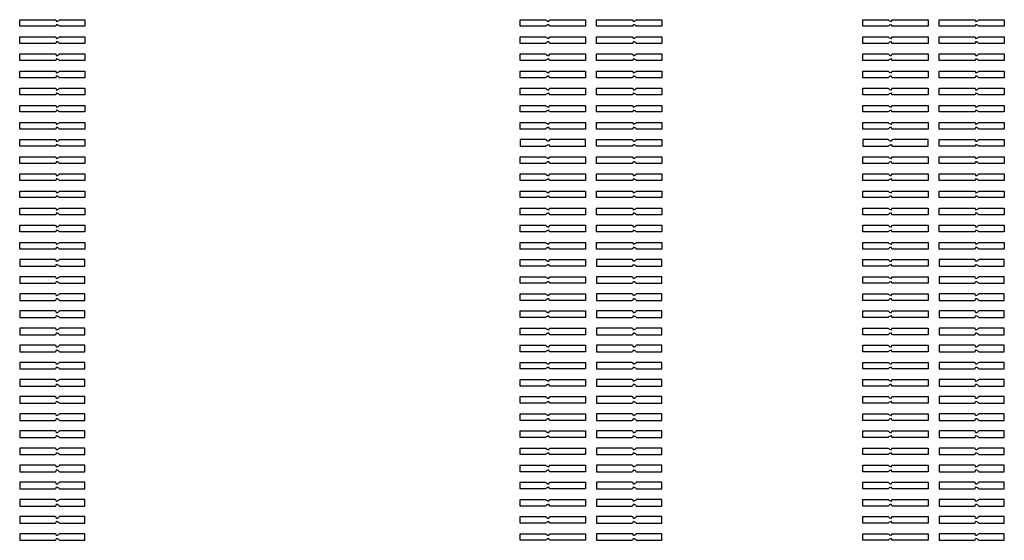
# Model space of a CAD drawing. Extents: x 15393 to 105743, y 58698 to 87977.
# Drawn here: x 60503 to 61394, y 58706 to 59177 of the extents above; entities that cross this region are included whole.
import ezdxf

# ---------------------------------------------------------------- set-up
doc = ezdxf.new("R2010")
doc.units = 13
doc.header["$MEASUREMENT"] = 0
doc.layers.add('Trap Layer', color=80, linetype='Continuous')

# ---------------------------------------------------------------- blocks, each defined once
blk = doc.blocks.new('*U164')
at = {"layer": 'Trap Layer'}
for p, q in [((2.5, 3), (-29.5, 3)), ((-29.5, 3), (-29.5, -3)), ((3.5, 1.76), (3.5, 2)), ((29.5, 3), (6.5, 3)), ((29.5, -3), (29.5, 3)), ((-29.5, -3), (2.5, -3)), ((3.5, -2), (3.5, -1.76)), ((6.5, -3), (29.5, -3))]:
    blk.add_line(p, q, dxfattribs=at)
for centre, radius, start, end in [((2.5, 2), 1, 0, 90), ((3.75, 1.76), 0.25, 180, 274.09604), ((3.5, 5.25), 3.75, 274.09604, 323.1301), ((2.5, -2), 1, 270, 0), ((3.75, -1.76), 0.25, 85.90396, 180), ((3.5, -5.25), 3.75, 36.8699, 85.90396)]:
    blk.add_arc(centre, radius, start, end, dxfattribs=at)
blk = doc.blocks.new('*U165')
at = {"layer": 'Trap Layer', "color": 0, "linetype": 'ByBlock', "lineweight": -2, "transparency": 16777216}
for p in [(0, 0), (0, -15.5), (0, -31), (0, -46.5), (0, -62), (0, -77.5), (0, -93), (0, -108.5), (0, -124), (0, -139.5), (0, -155), (0, -170.5), (0, -186), (0, -201.5), (0, -217), (0, -232.5)]:
    blk.add_blockref('*U164', p, dxfattribs=at)
blk = doc.blocks.new('*U169')
at = {"layer": 'Trap Layer'}
for p, q in [((2.5, 3), (-29.5, 3)), ((-29.5, 3), (-29.5, -3)), ((3.5, 1.76), (3.5, 2)), ((29.5, 3), (6.5, 3)), ((29.5, -3), (29.5, 3)), ((-29.5, -3), (2.5, -3)), ((3.5, -2), (3.5, -1.76)), ((6.5, -3), (29.5, -3))]:
    blk.add_line(p, q, dxfattribs=at)
for centre, radius, start, end in [((2.5, 2), 1, 0, 90), ((3.75, 1.76), 0.25, 180, 274.09604), ((3.5, 5.25), 3.75, 274.09604, 323.1301), ((2.5, -2), 1, 270, 0), ((3.75, -1.76), 0.25, 85.90396, 180), ((3.5, -5.25), 3.75, 36.8699, 85.90396)]:
    blk.add_arc(centre, radius, start, end, dxfattribs=at)
blk = doc.blocks.new('*U166')
at = {"layer": 'Trap Layer', "color": 0, "linetype": 'ByBlock', "lineweight": -2, "transparency": 16777216}
for p in [(0, 0), (0, -15.5), (0, -31), (0, -46.5), (0, -62), (0, -77.5), (0, -93), (0, -108.5), (0, -124), (0, -139.5), (0, -155), (0, -170.5), (0, -186), (0, -201.5), (0, -217), (0, -232.5)]:
    blk.add_blockref('*U169', p, dxfattribs=at)
blk = doc.blocks.new('*U173')
at = {"layer": 'Trap Layer'}
for p, q in [((2.5, 3), (-29.5, 3)), ((-29.5, 3), (-29.5, -3)), ((3.5, 1.76), (3.5, 2)), ((29.5, 3), (6.5, 3)), ((29.5, -3), (29.5, 3)), ((-29.5, -3), (2.5, -3)), ((3.5, -2), (3.5, -1.76)), ((6.5, -3), (29.5, -3))]:
    blk.add_line(p, q, dxfattribs=at)
for centre, radius, start, end in [((2.5, 2), 1, 0, 90), ((3.75, 1.76), 0.25, 180, 274.09604), ((3.5, 5.25), 3.75, 274.09604, 323.1301), ((2.5, -2), 1, 270, 0), ((3.75, -1.76), 0.25, 85.90396, 180), ((3.5, -5.25), 3.75, 36.8699, 85.90396)]:
    blk.add_arc(centre, radius, start, end, dxfattribs=at)
blk = doc.blocks.new('*U170')
at = {"layer": 'Trap Layer', "color": 0, "linetype": 'ByBlock', "lineweight": -2, "transparency": 16777216}
for p in [(0, 0), (0, -15.5), (0, -31), (0, -46.5), (0, -62), (0, -77.5), (0, -93), (0, -108.5), (0, -124), (0, -139.5), (0, -155), (0, -170.5), (0, -186), (0, -201.5), (0, -217), (0, -232.5)]:
    blk.add_blockref('*U173', p, dxfattribs=at)

msp = doc.modelspace()

# ---------------------------------------------------------------- linework, layer by layer
at = {"layer": 'Trap Layer'}
for points in [[(60536.58, 59175.54, 0.217277), (60539.31, 59177.03), (60562.31, 59177.03), (60562.31, 59171.03), (60539.31, 59171.03, 0.217277), (60536.58, 59172.52, 0.435311), (60536.31, 59172.27), (60536.31, 59172.03, -0.414214), (60535.31, 59171.03), (60503.31, 59171.03), (60503.31, 59177.03), (60535.31, 59177.03, -0.414214), (60536.31, 59176.03), (60536.31, 59175.79, 0.435311)], [(60982.04, 59172.52, 0.217277), (60979.31, 59171.03), (60956.31, 59171.03), (60956.31, 59177.03), (60979.31, 59177.03, 0.217277), (60982.04, 59175.54, 0.435311), (60982.31, 59175.79), (60982.31, 59176.03, -0.414214), (60983.31, 59177.03), (61015.31, 59177.03), (61015.31, 59171.03), (60983.31, 59171.03, -0.414214), (60982.31, 59172.03), (60982.31, 59172.27, 0.435311)], [(61058.58, 59175.54, 0.217277), (61061.31, 59177.03), (61084.31, 59177.03), (61084.31, 59171.03), (61061.31, 59171.03, 0.217277), (61058.58, 59172.52, 0.435311), (61058.31, 59172.27), (61058.31, 59172.03, -0.414214), (61057.31, 59171.03), (61025.31, 59171.03), (61025.31, 59177.03), (61057.31, 59177.03, -0.414214), (61058.31, 59176.03), (61058.31, 59175.79, 0.435311)], [(61292.04, 59172.52, 0.217277), (61289.31, 59171.03), (61266.31, 59171.03), (61266.31, 59177.03), (61289.31, 59177.03, 0.217277), (61292.04, 59175.54, 0.435311), (61292.31, 59175.79), (61292.31, 59176.03, -0.414214), (61293.31, 59177.03), (61325.31, 59177.03), (61325.31, 59171.03), (61293.31, 59171.03, -0.414214), (61292.31, 59172.03), (61292.31, 59172.27, 0.435311)], [(61368.58, 59175.54, 0.217277), (61371.31, 59177.03), (61394.31, 59177.03), (61394.31, 59171.03), (61371.31, 59171.03, 0.217277), (61368.58, 59172.52, 0.435311), (61368.31, 59172.27), (61368.31, 59172.03, -0.414214), (61367.31, 59171.03), (61335.31, 59171.03), (61335.31, 59177.03), (61367.31, 59177.03, -0.414214), (61368.31, 59176.03), (61368.31, 59175.79, 0.435311)], [(60536.58, 59160.04, 0.217277), (60539.31, 59161.53), (60562.31, 59161.53), (60562.31, 59155.53), (60539.31, 59155.53, 0.217277), (60536.58, 59157.02, 0.435311), (60536.31, 59156.77), (60536.31, 59156.53, -0.414214), (60535.31, 59155.53), (60503.31, 59155.53), (60503.31, 59161.53), (60535.31, 59161.53, -0.414214), (60536.31, 59160.53), (60536.31, 59160.29, 0.435311)], [(60982.04, 59157.02, 0.217277), (60979.31, 59155.53), (60956.31, 59155.53), (60956.31, 59161.53), (60979.31, 59161.53, 0.217277), (60982.04, 59160.04, 0.435311), (60982.31, 59160.29), (60982.31, 59160.53, -0.414214), (60983.31, 59161.53), (61015.31, 59161.53), (61015.31, 59155.53), (60983.31, 59155.53, -0.414214), (60982.31, 59156.53), (60982.31, 59156.77, 0.435311)], [(61058.58, 59160.04, 0.217277), (61061.31, 59161.53), (61084.31, 59161.53), (61084.31, 59155.53), (61061.31, 59155.53, 0.217277), (61058.58, 59157.02, 0.435311), (61058.31, 59156.77), (61058.31, 59156.53, -0.414214), (61057.31, 59155.53), (61025.31, 59155.53), (61025.31, 59161.53), (61057.31, 59161.53, -0.414214), (61058.31, 59160.53), (61058.31, 59160.29, 0.435311)], [(61292.04, 59157.02, 0.217277), (61289.31, 59155.53), (61266.31, 59155.53), (61266.31, 59161.53), (61289.31, 59161.53, 0.217277), (61292.04, 59160.04, 0.435311), (61292.31, 59160.29), (61292.31, 59160.53, -0.414214), (61293.31, 59161.53), (61325.31, 59161.53), (61325.31, 59155.53), (61293.31, 59155.53, -0.414214), (61292.31, 59156.53), (61292.31, 59156.77, 0.435311)], [(61368.58, 59160.04, 0.217277), (61371.31, 59161.53), (61394.31, 59161.53), (61394.31, 59155.53), (61371.31, 59155.53, 0.217277), (61368.58, 59157.02, 0.435311), (61368.31, 59156.77), (61368.31, 59156.53, -0.414214), (61367.31, 59155.53), (61335.31, 59155.53), (61335.31, 59161.53), (61367.31, 59161.53, -0.414214), (61368.31, 59160.53), (61368.31, 59160.29, 0.435311)], [(60536.58, 59144.54, 0.217277), (60539.31, 59146.03), (60562.31, 59146.03), (60562.31, 59140.03), (60539.31, 59140.03, 0.217277), (60536.58, 59141.52, 0.435311), (60536.31, 59141.27), (60536.31, 59141.03, -0.414214), (60535.31, 59140.03), (60503.31, 59140.03), (60503.31, 59146.03), (60535.31, 59146.03, -0.414214), (60536.31, 59145.03), (60536.31, 59144.79, 0.435311)], [(60982.04, 59141.52, 0.217277), (60979.31, 59140.03), (60956.31, 59140.03), (60956.31, 59146.03), (60979.31, 59146.03, 0.217277), (60982.04, 59144.54, 0.435311), (60982.31, 59144.79), (60982.31, 59145.03, -0.414214), (60983.31, 59146.03), (61015.31, 59146.03), (61015.31, 59140.03), (60983.31, 59140.03, -0.414214), (60982.31, 59141.03), (60982.31, 59141.27, 0.435311)], [(61058.58, 59144.54, 0.217277), (61061.31, 59146.03), (61084.31, 59146.03), (61084.31, 59140.03), (61061.31, 59140.03, 0.217277), (61058.58, 59141.52, 0.435311), (61058.31, 59141.27), (61058.31, 59141.03, -0.414214), (61057.31, 59140.03), (61025.31, 59140.03), (61025.31, 59146.03), (61057.31, 59146.03, -0.414214), (61058.31, 59145.03), (61058.31, 59144.79, 0.435311)], [(61292.04, 59141.52, 0.217277), (61289.31, 59140.03), (61266.31, 59140.03), (61266.31, 59146.03), (61289.31, 59146.03, 0.217277), (61292.04, 59144.54, 0.435311), (61292.31, 59144.79), (61292.31, 59145.03, -0.414214), (61293.31, 59146.03), (61325.31, 59146.03), (61325.31, 59140.03), (61293.31, 59140.03, -0.414214), (61292.31, 59141.03), (61292.31, 59141.27, 0.435311)], [(61368.58, 59144.54, 0.217277), (61371.31, 59146.03), (61394.31, 59146.03), (61394.31, 59140.03), (61371.31, 59140.03, 0.217277), (61368.58, 59141.52, 0.435311), (61368.31, 59141.27), (61368.31, 59141.03, -0.414214), (61367.31, 59140.03), (61335.31, 59140.03), (61335.31, 59146.03), (61367.31, 59146.03, -0.414214), (61368.31, 59145.03), (61368.31, 59144.79, 0.435311)], [(60536.58, 59129.04, 0.217277), (60539.31, 59130.53), (60562.31, 59130.53), (60562.31, 59124.53), (60539.31, 59124.53, 0.217277), (60536.58, 59126.02, 0.435311), (60536.31, 59125.77), (60536.31, 59125.53, -0.414214), (60535.31, 59124.53), (60503.31, 59124.53), (60503.31, 59130.53), (60535.31, 59130.53, -0.414214), (60536.31, 59129.53), (60536.31, 59129.29, 0.435311)], [(60982.04, 59126.02, 0.217277), (60979.31, 59124.53), (60956.31, 59124.53), (60956.31, 59130.53), (60979.31, 59130.53, 0.217277), (60982.04, 59129.04, 0.435311), (60982.31, 59129.29), (60982.31, 59129.53, -0.414214), (60983.31, 59130.53), (61015.31, 59130.53), (61015.31, 59124.53), (60983.31, 59124.53, -0.414214), (60982.31, 59125.53), (60982.31, 59125.77, 0.435311)], [(61058.58, 59129.04, 0.217277), (61061.31, 59130.53), (61084.31, 59130.53), (61084.31, 59124.53), (61061.31, 59124.53, 0.217277), (61058.58, 59126.02, 0.435311), (61058.31, 59125.77), (61058.31, 59125.53, -0.414214), (61057.31, 59124.53), (61025.31, 59124.53), (61025.31, 59130.53), (61057.31, 59130.53, -0.414214), (61058.31, 59129.53), (61058.31, 59129.29, 0.435311)], [(61292.04, 59126.02, 0.217277), (61289.31, 59124.53), (61266.31, 59124.53), (61266.31, 59130.53), (61289.31, 59130.53, 0.217277), (61292.04, 59129.04, 0.435311), (61292.31, 59129.29), (61292.31, 59129.53, -0.414214), (61293.31, 59130.53), (61325.31, 59130.53), (61325.31, 59124.53), (61293.31, 59124.53, -0.414214), (61292.31, 59125.53), (61292.31, 59125.77, 0.435311)], [(61368.58, 59129.04, 0.217277), (61371.31, 59130.53), (61394.31, 59130.53), (61394.31, 59124.53), (61371.31, 59124.53, 0.217277), (61368.58, 59126.02, 0.435311), (61368.31, 59125.77), (61368.31, 59125.53, -0.414214), (61367.31, 59124.53), (61335.31, 59124.53), (61335.31, 59130.53), (61367.31, 59130.53, -0.414214), (61368.31, 59129.53), (61368.31, 59129.29, 0.435311)], [(60536.58, 59113.54, 0.217277), (60539.31, 59115.03), (60562.31, 59115.03), (60562.31, 59109.03), (60539.31, 59109.03, 0.217277), (60536.58, 59110.52, 0.435311), (60536.31, 59110.27), (60536.31, 59110.03, -0.414214), (60535.31, 59109.03), (60503.31, 59109.03), (60503.31, 59115.03), (60535.31, 59115.03, -0.414214), (60536.31, 59114.03), (60536.31, 59113.79, 0.435311)], [(60982.04, 59110.52, 0.217277), (60979.31, 59109.03), (60956.31, 59109.03), (60956.31, 59115.03), (60979.31, 59115.03, 0.217277), (60982.04, 59113.54, 0.435311), (60982.31, 59113.79), (60982.31, 59114.03, -0.414214), (60983.31, 59115.03), (61015.31, 59115.03), (61015.31, 59109.03), (60983.31, 59109.03, -0.414214), (60982.31, 59110.03), (60982.31, 59110.27, 0.435311)], [(61058.58, 59113.54, 0.217277), (61061.31, 59115.03), (61084.31, 59115.03), (61084.31, 59109.03), (61061.31, 59109.03, 0.217277), (61058.58, 59110.52, 0.435311), (61058.31, 59110.27), (61058.31, 59110.03, -0.414214), (61057.31, 59109.03), (61025.31, 59109.03), (61025.31, 59115.03), (61057.31, 59115.03, -0.414214), (61058.31, 59114.03), (61058.31, 59113.79, 0.435311)], [(61292.04, 59110.52, 0.217277), (61289.31, 59109.03), (61266.31, 59109.03), (61266.31, 59115.03), (61289.31, 59115.03, 0.217277), (61292.04, 59113.54, 0.435311), (61292.31, 59113.79), (61292.31, 59114.03, -0.414214), (61293.31, 59115.03), (61325.31, 59115.03), (61325.31, 59109.03), (61293.31, 59109.03, -0.414214), (61292.31, 59110.03), (61292.31, 59110.27, 0.435311)], [(61368.58, 59113.54, 0.217277), (61371.31, 59115.03), (61394.31, 59115.03), (61394.31, 59109.03), (61371.31, 59109.03, 0.217277), (61368.58, 59110.52, 0.435311), (61368.31, 59110.27), (61368.31, 59110.03, -0.414214), (61367.31, 59109.03), (61335.31, 59109.03), (61335.31, 59115.03), (61367.31, 59115.03, -0.414214), (61368.31, 59114.03), (61368.31, 59113.79, 0.435311)], [(60536.58, 59098.04, 0.217277), (60539.31, 59099.53), (60562.31, 59099.53), (60562.31, 59093.53), (60539.31, 59093.53, 0.217277), (60536.58, 59095.02, 0.435311), (60536.31, 59094.77), (60536.31, 59094.53, -0.414214), (60535.31, 59093.53), (60503.31, 59093.53), (60503.31, 59099.53), (60535.31, 59099.53, -0.414214), (60536.31, 59098.53), (60536.31, 59098.29, 0.435311)], [(60982.04, 59095.02, 0.217277), (60979.31, 59093.53), (60956.31, 59093.53), (60956.31, 59099.53), (60979.31, 59099.53, 0.217277), (60982.04, 59098.04, 0.435311), (60982.31, 59098.29), (60982.31, 59098.53, -0.414214), (60983.31, 59099.53), (61015.31, 59099.53), (61015.31, 59093.53), (60983.31, 59093.53, -0.414214), (60982.31, 59094.53), (60982.31, 59094.77, 0.435311)], [(61058.58, 59098.04, 0.217277), (61061.31, 59099.53), (61084.31, 59099.53), (61084.31, 59093.53), (61061.31, 59093.53, 0.217277), (61058.58, 59095.02, 0.435311), (61058.31, 59094.77), (61058.31, 59094.53, -0.414214), (61057.31, 59093.53), (61025.31, 59093.53), (61025.31, 59099.53), (61057.31, 59099.53, -0.414214), (61058.31, 59098.53), (61058.31, 59098.29, 0.435311)], [(61292.04, 59095.02, 0.217277), (61289.31, 59093.53), (61266.31, 59093.53), (61266.31, 59099.53), (61289.31, 59099.53, 0.217277), (61292.04, 59098.04, 0.435311), (61292.31, 59098.29), (61292.31, 59098.53, -0.414214), (61293.31, 59099.53), (61325.31, 59099.53), (61325.31, 59093.53), (61293.31, 59093.53, -0.414214), (61292.31, 59094.53), (61292.31, 59094.77, 0.435311)], [(61368.58, 59098.04, 0.217277), (61371.31, 59099.53), (61394.31, 59099.53), (61394.31, 59093.53), (61371.31, 59093.53, 0.217277), (61368.58, 59095.02, 0.435311), (61368.31, 59094.77), (61368.31, 59094.53, -0.414214), (61367.31, 59093.53), (61335.31, 59093.53), (61335.31, 59099.53), (61367.31, 59099.53, -0.414214), (61368.31, 59098.53), (61368.31, 59098.29, 0.435311)], [(60536.58, 59082.54, 0.217277), (60539.31, 59084.03), (60562.31, 59084.03), (60562.31, 59078.03), (60539.31, 59078.03, 0.217277), (60536.58, 59079.52, 0.435311), (60536.31, 59079.27), (60536.31, 59079.03, -0.414214), (60535.31, 59078.03), (60503.31, 59078.03), (60503.31, 59084.03), (60535.31, 59084.03, -0.414214), (60536.31, 59083.03), (60536.31, 59082.79, 0.435311)], [(60982.04, 59079.52, 0.217277), (60979.31, 59078.03), (60956.31, 59078.03), (60956.31, 59084.03), (60979.31, 59084.03, 0.217277), (60982.04, 59082.54, 0.435311), (60982.31, 59082.79), (60982.31, 59083.03, -0.414214), (60983.31, 59084.03), (61015.31, 59084.03), (61015.31, 59078.03), (60983.31, 59078.03, -0.414214), (60982.31, 59079.03), (60982.31, 59079.27, 0.435311)], [(61058.58, 59082.54, 0.217277), (61061.31, 59084.03), (61084.31, 59084.03), (61084.31, 59078.03), (61061.31, 59078.03, 0.217277), (61058.58, 59079.52, 0.435311), (61058.31, 59079.27), (61058.31, 59079.03, -0.414214), (61057.31, 59078.03), (61025.31, 59078.03), (61025.31, 59084.03), (61057.31, 59084.03, -0.414214), (61058.31, 59083.03), (61058.31, 59082.79, 0.435311)], [(61292.04, 59079.52, 0.217277), (61289.31, 59078.03), (61266.31, 59078.03), (61266.31, 59084.03), (61289.31, 59084.03, 0.217277), (61292.04, 59082.54, 0.435311), (61292.31, 59082.79), (61292.31, 59083.03, -0.414214), (61293.31, 59084.03), (61325.31, 59084.03), (61325.31, 59078.03), (61293.31, 59078.03, -0.414214), (61292.31, 59079.03), (61292.31, 59079.27, 0.435311)], [(61368.58, 59082.54, 0.217277), (61371.31, 59084.03), (61394.31, 59084.03), (61394.31, 59078.03), (61371.31, 59078.03, 0.217277), (61368.58, 59079.52, 0.435311), (61368.31, 59079.27), (61368.31, 59079.03, -0.414214), (61367.31, 59078.03), (61335.31, 59078.03), (61335.31, 59084.03), (61367.31, 59084.03, -0.414214), (61368.31, 59083.03), (61368.31, 59082.79, 0.435311)], [(60536.58, 59067.04, 0.217277), (60539.31, 59068.53), (60562.31, 59068.53), (60562.31, 59062.53), (60539.31, 59062.53, 0.217277), (60536.58, 59064.02, 0.435311), (60536.31, 59063.77), (60536.31, 59063.53, -0.414214), (60535.31, 59062.53), (60503.31, 59062.53), (60503.31, 59068.53), (60535.31, 59068.53, -0.414214), (60536.31, 59067.53), (60536.31, 59067.29, 0.435311)], [(60982.04, 59064.02, -0.435311), (60982.31, 59063.77), (60982.31, 59063.53, 0.414214), (60983.31, 59062.53), (61015.31, 59062.53), (61015.31, 59068.53), (60983.31, 59068.53, 0.414214), (60982.31, 59067.53), (60982.31, 59067.29, -0.435311), (60982.04, 59067.04, -0.217277), (60979.31, 59068.53), (60956.31, 59068.53), (60956.31, 59062.53), (60979.31, 59062.53, -0.217277)], [(61058.58, 59067.04, 0.217277), (61061.31, 59068.53), (61084.31, 59068.53), (61084.31, 59062.53), (61061.31, 59062.53, 0.217277), (61058.58, 59064.02, 0.435311), (61058.31, 59063.77), (61058.31, 59063.53, -0.414214), (61057.31, 59062.53), (61025.31, 59062.53), (61025.31, 59068.53), (61057.31, 59068.53, -0.414214), (61058.31, 59067.53), (61058.31, 59067.29, 0.435311)], [(61292.04, 59064.02, -0.435311), (61292.31, 59063.77), (61292.31, 59063.53, 0.414214), (61293.31, 59062.53), (61325.31, 59062.53), (61325.31, 59068.53), (61293.31, 59068.53, 0.414214), (61292.31, 59067.53), (61292.31, 59067.29, -0.435311), (61292.04, 59067.04, -0.217277), (61289.31, 59068.53), (61266.31, 59068.53), (61266.31, 59062.53), (61289.31, 59062.53, -0.217277)], [(61368.58, 59067.04, 0.217277), (61371.31, 59068.53), (61394.31, 59068.53), (61394.31, 59062.53), (61371.31, 59062.53, 0.217277), (61368.58, 59064.02, 0.435311), (61368.31, 59063.77), (61368.31, 59063.53, -0.414214), (61367.31, 59062.53), (61335.31, 59062.53), (61335.31, 59068.53), (61367.31, 59068.53, -0.414214), (61368.31, 59067.53), (61368.31, 59067.29, 0.435311)], [(60536.58, 59051.54, 0.217277), (60539.31, 59053.03), (60562.31, 59053.03), (60562.31, 59047.03), (60539.31, 59047.03, 0.217277), (60536.58, 59048.52, 0.435311), (60536.31, 59048.27), (60536.31, 59048.03, -0.414214), (60535.31, 59047.03), (60503.31, 59047.03), (60503.31, 59053.03), (60535.31, 59053.03, -0.414214), (60536.31, 59052.03), (60536.31, 59051.79, 0.435311)], [(60982.04, 59048.52, 0.217277), (60979.31, 59047.03), (60956.31, 59047.03), (60956.31, 59053.03), (60979.31, 59053.03, 0.217277), (60982.04, 59051.54, 0.435311), (60982.31, 59051.79), (60982.31, 59052.03, -0.414214), (60983.31, 59053.03), (61015.31, 59053.03), (61015.31, 59047.03), (60983.31, 59047.03, -0.414214), (60982.31, 59048.03), (60982.31, 59048.27, 0.435311)], [(61058.58, 59051.54, 0.217277), (61061.31, 59053.03), (61084.31, 59053.03), (61084.31, 59047.03), (61061.31, 59047.03, 0.217277), (61058.58, 59048.52, 0.435311), (61058.31, 59048.27), (61058.31, 59048.03, -0.414214), (61057.31, 59047.03), (61025.31, 59047.03), (61025.31, 59053.03), (61057.31, 59053.03, -0.414214), (61058.31, 59052.03), (61058.31, 59051.79, 0.435311)], [(61292.04, 59048.52, 0.217277), (61289.31, 59047.03), (61266.31, 59047.03), (61266.31, 59053.03), (61289.31, 59053.03, 0.217277), (61292.04, 59051.54, 0.435311), (61292.31, 59051.79), (61292.31, 59052.03, -0.414214), (61293.31, 59053.03), (61325.31, 59053.03), (61325.31, 59047.03), (61293.31, 59047.03, -0.414214), (61292.31, 59048.03), (61292.31, 59048.27, 0.435311)], [(61368.58, 59051.54, 0.217277), (61371.31, 59053.03), (61394.31, 59053.03), (61394.31, 59047.03), (61371.31, 59047.03, 0.217277), (61368.58, 59048.52, 0.435311), (61368.31, 59048.27), (61368.31, 59048.03, -0.414214), (61367.31, 59047.03), (61335.31, 59047.03), (61335.31, 59053.03), (61367.31, 59053.03, -0.414214), (61368.31, 59052.03), (61368.31, 59051.79, 0.435311)], [(60536.58, 59036.04, 0.217277), (60539.31, 59037.53), (60562.31, 59037.53), (60562.31, 59031.53), (60539.31, 59031.53, 0.217277), (60536.58, 59033.02, 0.435311), (60536.31, 59032.77), (60536.31, 59032.53, -0.414214), (60535.31, 59031.53), (60503.31, 59031.53), (60503.31, 59037.53), (60535.31, 59037.53, -0.414214), (60536.31, 59036.53), (60536.31, 59036.29, 0.435311)], [(60982.04, 59033.02, 0.217277), (60979.31, 59031.53), (60956.31, 59031.53), (60956.31, 59037.53), (60979.31, 59037.53, 0.217277), (60982.04, 59036.04, 0.435311), (60982.31, 59036.29), (60982.31, 59036.53, -0.414214), (60983.31, 59037.53), (61015.31, 59037.53), (61015.31, 59031.53), (60983.31, 59031.53, -0.414214), (60982.31, 59032.53), (60982.31, 59032.77, 0.435311)], [(61058.58, 59036.04, 0.217277), (61061.31, 59037.53), (61084.31, 59037.53), (61084.31, 59031.53), (61061.31, 59031.53, 0.217277), (61058.58, 59033.02, 0.435311), (61058.31, 59032.77), (61058.31, 59032.53, -0.414214), (61057.31, 59031.53), (61025.31, 59031.53), (61025.31, 59037.53), (61057.31, 59037.53, -0.414214), (61058.31, 59036.53), (61058.31, 59036.29, 0.435311)], [(61292.04, 59033.02, 0.217277), (61289.31, 59031.53), (61266.31, 59031.53), (61266.31, 59037.53), (61289.31, 59037.53, 0.217277), (61292.04, 59036.04, 0.435311), (61292.31, 59036.29), (61292.31, 59036.53, -0.414214), (61293.31, 59037.53), (61325.31, 59037.53), (61325.31, 59031.53), (61293.31, 59031.53, -0.414214), (61292.31, 59032.53), (61292.31, 59032.77, 0.435311)], [(61368.58, 59036.04, 0.217277), (61371.31, 59037.53), (61394.31, 59037.53), (61394.31, 59031.53), (61371.31, 59031.53, 0.217277), (61368.58, 59033.02, 0.435311), (61368.31, 59032.77), (61368.31, 59032.53, -0.414214), (61367.31, 59031.53), (61335.31, 59031.53), (61335.31, 59037.53), (61367.31, 59037.53, -0.414214), (61368.31, 59036.53), (61368.31, 59036.29, 0.435311)], [(60536.58, 59020.54, 0.217277), (60539.31, 59022.03), (60562.31, 59022.03), (60562.31, 59016.03), (60539.31, 59016.03, 0.217277), (60536.58, 59017.52, 0.435311), (60536.31, 59017.27), (60536.31, 59017.03, -0.414214), (60535.31, 59016.03), (60503.31, 59016.03), (60503.31, 59022.03), (60535.31, 59022.03, -0.414214), (60536.31, 59021.03), (60536.31, 59020.79, 0.435311)], [(60982.04, 59017.52, 0.217277), (60979.31, 59016.03), (60956.31, 59016.03), (60956.31, 59022.03), (60979.31, 59022.03, 0.217277), (60982.04, 59020.54, 0.435311), (60982.31, 59020.79), (60982.31, 59021.03, -0.414214), (60983.31, 59022.03), (61015.31, 59022.03), (61015.31, 59016.03), (60983.31, 59016.03, -0.414214), (60982.31, 59017.03), (60982.31, 59017.27, 0.435311)], [(61058.58, 59020.54, 0.217277), (61061.31, 59022.03), (61084.31, 59022.03), (61084.31, 59016.03), (61061.31, 59016.03, 0.217277), (61058.58, 59017.52, 0.435311), (61058.31, 59017.27), (61058.31, 59017.03, -0.414214), (61057.31, 59016.03), (61025.31, 59016.03), (61025.31, 59022.03), (61057.31, 59022.03, -0.414214), (61058.31, 59021.03), (61058.31, 59020.79, 0.435311)], [(61292.04, 59017.52, 0.217277), (61289.31, 59016.03), (61266.31, 59016.03), (61266.31, 59022.03), (61289.31, 59022.03, 0.217277), (61292.04, 59020.54, 0.435311), (61292.31, 59020.79), (61292.31, 59021.03, -0.414214), (61293.31, 59022.03), (61325.31, 59022.03), (61325.31, 59016.03), (61293.31, 59016.03, -0.414214), (61292.31, 59017.03), (61292.31, 59017.27, 0.435311)], [(61368.58, 59020.54, 0.217277), (61371.31, 59022.03), (61394.31, 59022.03), (61394.31, 59016.03), (61371.31, 59016.03, 0.217277), (61368.58, 59017.52, 0.435311), (61368.31, 59017.27), (61368.31, 59017.03, -0.414214), (61367.31, 59016.03), (61335.31, 59016.03), (61335.31, 59022.03), (61367.31, 59022.03, -0.414214), (61368.31, 59021.03), (61368.31, 59020.79, 0.435311)], [(60536.58, 59005.04, 0.217277), (60539.31, 59006.53), (60562.31, 59006.53), (60562.31, 59000.53), (60539.31, 59000.53, 0.217277), (60536.58, 59002.02, 0.435311), (60536.31, 59001.77), (60536.31, 59001.53, -0.414214), (60535.31, 59000.53), (60503.31, 59000.53), (60503.31, 59006.53), (60535.31, 59006.53, -0.414214), (60536.31, 59005.53), (60536.31, 59005.29, 0.435311)], [(60982.04, 59002.02, 0.217277), (60979.31, 59000.53), (60956.31, 59000.53), (60956.31, 59006.53), (60979.31, 59006.53, 0.217277), (60982.04, 59005.04, 0.435311), (60982.31, 59005.29), (60982.31, 59005.53, -0.414214), (60983.31, 59006.53), (61015.31, 59006.53), (61015.31, 59000.53), (60983.31, 59000.53, -0.414214), (60982.31, 59001.53), (60982.31, 59001.77, 0.435311)], [(61058.58, 59005.04, 0.217277), (61061.31, 59006.53), (61084.31, 59006.53), (61084.31, 59000.53), (61061.31, 59000.53, 0.217277), (61058.58, 59002.02, 0.435311), (61058.31, 59001.77), (61058.31, 59001.53, -0.414214), (61057.31, 59000.53), (61025.31, 59000.53), (61025.31, 59006.53), (61057.31, 59006.53, -0.414214), (61058.31, 59005.53), (61058.31, 59005.29, 0.435311)], [(61292.04, 59002.02, 0.217277), (61289.31, 59000.53), (61266.31, 59000.53), (61266.31, 59006.53), (61289.31, 59006.53, 0.217277), (61292.04, 59005.04, 0.435311), (61292.31, 59005.29), (61292.31, 59005.53, -0.414214), (61293.31, 59006.53), (61325.31, 59006.53), (61325.31, 59000.53), (61293.31, 59000.53, -0.414214), (61292.31, 59001.53), (61292.31, 59001.77, 0.435311)], [(61368.58, 59005.04, 0.217277), (61371.31, 59006.53), (61394.31, 59006.53), (61394.31, 59000.53), (61371.31, 59000.53, 0.217277), (61368.58, 59002.02, 0.435311), (61368.31, 59001.77), (61368.31, 59001.53, -0.414214), (61367.31, 59000.53), (61335.31, 59000.53), (61335.31, 59006.53), (61367.31, 59006.53, -0.414214), (61368.31, 59005.53), (61368.31, 59005.29, 0.435311)], [(60536.58, 58989.54, 0.217277), (60539.31, 58991.03), (60562.31, 58991.03), (60562.31, 58985.03), (60539.31, 58985.03, 0.217277), (60536.58, 58986.52, 0.435311), (60536.31, 58986.27), (60536.31, 58986.03, -0.414214), (60535.31, 58985.03), (60503.31, 58985.03), (60503.31, 58991.03), (60535.31, 58991.03, -0.414214), (60536.31, 58990.03), (60536.31, 58989.79, 0.435311)], [(60982.04, 58986.52, 0.217277), (60979.31, 58985.03), (60956.31, 58985.03), (60956.31, 58991.03), (60979.31, 58991.03, 0.217277), (60982.04, 58989.54, 0.435311), (60982.31, 58989.79), (60982.31, 58990.03, -0.414214), (60983.31, 58991.03), (61015.31, 58991.03), (61015.31, 58985.03), (60983.31, 58985.03, -0.414214), (60982.31, 58986.03), (60982.31, 58986.27, 0.435311)], [(61058.58, 58989.54, 0.217277), (61061.31, 58991.03), (61084.31, 58991.03), (61084.31, 58985.03), (61061.31, 58985.03, 0.217277), (61058.58, 58986.52, 0.435311), (61058.31, 58986.27), (61058.31, 58986.03, -0.414214), (61057.31, 58985.03), (61025.31, 58985.03), (61025.31, 58991.03), (61057.31, 58991.03, -0.414214), (61058.31, 58990.03), (61058.31, 58989.79, 0.435311)], [(61292.04, 58986.52, 0.217277), (61289.31, 58985.03), (61266.31, 58985.03), (61266.31, 58991.03), (61289.31, 58991.03, 0.217277), (61292.04, 58989.54, 0.435311), (61292.31, 58989.79), (61292.31, 58990.03, -0.414214), (61293.31, 58991.03), (61325.31, 58991.03), (61325.31, 58985.03), (61293.31, 58985.03, -0.414214), (61292.31, 58986.03), (61292.31, 58986.27, 0.435311)], [(61368.58, 58989.54, 0.217277), (61371.31, 58991.03), (61394.31, 58991.03), (61394.31, 58985.03), (61371.31, 58985.03, 0.217277), (61368.58, 58986.52, 0.435311), (61368.31, 58986.27), (61368.31, 58986.03, -0.414214), (61367.31, 58985.03), (61335.31, 58985.03), (61335.31, 58991.03), (61367.31, 58991.03, -0.414214), (61368.31, 58990.03), (61368.31, 58989.79, 0.435311)], [(60536.58, 58974.04, 0.217277), (60539.31, 58975.53), (60562.31, 58975.53), (60562.31, 58969.53), (60539.31, 58969.53, 0.217277), (60536.58, 58971.02, 0.435311), (60536.31, 58970.77), (60536.31, 58970.53, -0.414214), (60535.31, 58969.53), (60503.31, 58969.53), (60503.31, 58975.53), (60535.31, 58975.53, -0.414214), (60536.31, 58974.53), (60536.31, 58974.29, 0.435311)], [(60982.04, 58971.02, 0.217277), (60979.31, 58969.53), (60956.31, 58969.53), (60956.31, 58975.53), (60979.31, 58975.53, 0.217277), (60982.04, 58974.04, 0.435311), (60982.31, 58974.29), (60982.31, 58974.53, -0.414214), (60983.31, 58975.53), (61015.31, 58975.53), (61015.31, 58969.53), (60983.31, 58969.53, -0.414214), (60982.31, 58970.53), (60982.31, 58970.77, 0.435311)], [(61058.58, 58974.04, 0.217277), (61061.31, 58975.53), (61084.31, 58975.53), (61084.31, 58969.53), (61061.31, 58969.53, 0.217277), (61058.58, 58971.02, 0.435311), (61058.31, 58970.77), (61058.31, 58970.53, -0.414214), (61057.31, 58969.53), (61025.31, 58969.53), (61025.31, 58975.53), (61057.31, 58975.53, -0.414214), (61058.31, 58974.53), (61058.31, 58974.29, 0.435311)], [(61292.04, 58971.02, 0.217277), (61289.31, 58969.53), (61266.31, 58969.53), (61266.31, 58975.53), (61289.31, 58975.53, 0.217277), (61292.04, 58974.04, 0.435311), (61292.31, 58974.29), (61292.31, 58974.53, -0.414214), (61293.31, 58975.53), (61325.31, 58975.53), (61325.31, 58969.53), (61293.31, 58969.53, -0.414214), (61292.31, 58970.53), (61292.31, 58970.77, 0.435311)], [(61368.58, 58974.04, 0.217277), (61371.31, 58975.53), (61394.31, 58975.53), (61394.31, 58969.53), (61371.31, 58969.53, 0.217277), (61368.58, 58971.02, 0.435311), (61368.31, 58970.77), (61368.31, 58970.53, -0.414214), (61367.31, 58969.53), (61335.31, 58969.53), (61335.31, 58975.53), (61367.31, 58975.53, -0.414214), (61368.31, 58974.53), (61368.31, 58974.29, 0.435311)], [(60535.31, 58960.03), (60503.31, 58960.03), (60503.31, 58954.03), (60535.31, 58954.03, 0.414214), (60536.31, 58955.03), (60536.31, 58955.27, -0.435311), (60536.58, 58955.52, -0.217277), (60539.31, 58954.03), (60562.31, 58954.03), (60562.31, 58960.03), (60539.31, 58960.03, -0.217277), (60536.58, 58958.54, -0.435311), (60536.31, 58958.79), (60536.31, 58959.03, 0.414214)], [(60982.04, 58955.52, 0.217277), (60979.31, 58954.03), (60956.31, 58954.03), (60956.31, 58960.03), (60979.31, 58960.03, 0.217277), (60982.04, 58958.54, 0.435311), (60982.31, 58958.79), (60982.31, 58959.03, -0.414214), (60983.31, 58960.03), (61015.31, 58960.03), (61015.31, 58954.03), (60983.31, 58954.03, -0.414214), (60982.31, 58955.03), (60982.31, 58955.27, 0.435311)], [(61057.31, 58960.03), (61025.31, 58960.03), (61025.31, 58954.03), (61057.31, 58954.03, 0.414214), (61058.31, 58955.03), (61058.31, 58955.27, -0.435311), (61058.58, 58955.52, -0.217277), (61061.31, 58954.03), (61084.31, 58954.03), (61084.31, 58960.03), (61061.31, 58960.03, -0.217277), (61058.58, 58958.54, -0.435311), (61058.31, 58958.79), (61058.31, 58959.03, 0.414214)], [(61292.04, 58955.52, 0.217277), (61289.31, 58954.03), (61266.31, 58954.03), (61266.31, 58960.03), (61289.31, 58960.03, 0.217277), (61292.04, 58958.54, 0.435311), (61292.31, 58958.79), (61292.31, 58959.03, -0.414214), (61293.31, 58960.03), (61325.31, 58960.03), (61325.31, 58954.03), (61293.31, 58954.03, -0.414214), (61292.31, 58955.03), (61292.31, 58955.27, 0.435311)], [(61367.31, 58960.03), (61335.31, 58960.03), (61335.31, 58954.03), (61367.31, 58954.03, 0.414214), (61368.31, 58955.03), (61368.31, 58955.27, -0.435311), (61368.58, 58955.52, -0.217277), (61371.31, 58954.03), (61394.31, 58954.03), (61394.31, 58960.03), (61371.31, 58960.03, -0.217277), (61368.58, 58958.54, -0.435311), (61368.31, 58958.79), (61368.31, 58959.03, 0.414214)], [(60982.04, 58940.02, 0.217277), (60979.31, 58938.53), (60956.31, 58938.53), (60956.31, 58944.53), (60979.31, 58944.53, 0.217277), (60982.04, 58943.04, 0.435311), (60982.31, 58943.29), (60982.31, 58943.53, -0.414214), (60983.31, 58944.53), (61015.31, 58944.53), (61015.31, 58938.53), (60983.31, 58938.53, -0.414214), (60982.31, 58939.53), (60982.31, 58939.77, 0.435311)], [(61292.04, 58940.02, 0.217277), (61289.31, 58938.53), (61266.31, 58938.53), (61266.31, 58944.53), (61289.31, 58944.53, 0.217277), (61292.04, 58943.04, 0.435311), (61292.31, 58943.29), (61292.31, 58943.53, -0.414214), (61293.31, 58944.53), (61325.31, 58944.53), (61325.31, 58938.53), (61293.31, 58938.53, -0.414214), (61292.31, 58939.53), (61292.31, 58939.77, 0.435311)], [(60982.04, 58924.52, 0.217277), (60979.31, 58923.03), (60956.31, 58923.03), (60956.31, 58929.03), (60979.31, 58929.03, 0.217277), (60982.04, 58927.54, 0.435311), (60982.31, 58927.79), (60982.31, 58928.03, -0.414214), (60983.31, 58929.03), (61015.31, 58929.03), (61015.31, 58923.03), (60983.31, 58923.03, -0.414214), (60982.31, 58924.03), (60982.31, 58924.27, 0.435311)], [(61292.04, 58924.52, 0.217277), (61289.31, 58923.03), (61266.31, 58923.03), (61266.31, 58929.03), (61289.31, 58929.03, 0.217277), (61292.04, 58927.54, 0.435311), (61292.31, 58927.79), (61292.31, 58928.03, -0.414214), (61293.31, 58929.03), (61325.31, 58929.03), (61325.31, 58923.03), (61293.31, 58923.03, -0.414214), (61292.31, 58924.03), (61292.31, 58924.27, 0.435311)], [(60982.04, 58909.02, 0.217277), (60979.31, 58907.53), (60956.31, 58907.53), (60956.31, 58913.53), (60979.31, 58913.53, 0.217277), (60982.04, 58912.04, 0.435311), (60982.31, 58912.29), (60982.31, 58912.53, -0.414214), (60983.31, 58913.53), (61015.31, 58913.53), (61015.31, 58907.53), (60983.31, 58907.53, -0.414214), (60982.31, 58908.53), (60982.31, 58908.77, 0.435311)], [(61292.04, 58909.02, 0.217277), (61289.31, 58907.53), (61266.31, 58907.53), (61266.31, 58913.53), (61289.31, 58913.53, 0.217277), (61292.04, 58912.04, 0.435311), (61292.31, 58912.29), (61292.31, 58912.53, -0.414214), (61293.31, 58913.53), (61325.31, 58913.53), (61325.31, 58907.53), (61293.31, 58907.53, -0.414214), (61292.31, 58908.53), (61292.31, 58908.77, 0.435311)], [(60982.04, 58893.52, 0.217277), (60979.31, 58892.03), (60956.31, 58892.03), (60956.31, 58898.03), (60979.31, 58898.03, 0.217277), (60982.04, 58896.54, 0.435311), (60982.31, 58896.79), (60982.31, 58897.03, -0.414214), (60983.31, 58898.03), (61015.31, 58898.03), (61015.31, 58892.03), (60983.31, 58892.03, -0.414214), (60982.31, 58893.03), (60982.31, 58893.27, 0.435311)], [(61292.04, 58893.52, 0.217277), (61289.31, 58892.03), (61266.31, 58892.03), (61266.31, 58898.03), (61289.31, 58898.03, 0.217277), (61292.04, 58896.54, 0.435311), (61292.31, 58896.79), (61292.31, 58897.03, -0.414214), (61293.31, 58898.03), (61325.31, 58898.03), (61325.31, 58892.03), (61293.31, 58892.03, -0.414214), (61292.31, 58893.03), (61292.31, 58893.27, 0.435311)], [(60982.04, 58878.02, 0.217277), (60979.31, 58876.53), (60956.31, 58876.53), (60956.31, 58882.53), (60979.31, 58882.53, 0.217277), (60982.04, 58881.04, 0.435311), (60982.31, 58881.29), (60982.31, 58881.53, -0.414214), (60983.31, 58882.53), (61015.31, 58882.53), (61015.31, 58876.53), (60983.31, 58876.53, -0.414214), (60982.31, 58877.53), (60982.31, 58877.77, 0.435311)], [(61292.04, 58878.02, 0.217277), (61289.31, 58876.53), (61266.31, 58876.53), (61266.31, 58882.53), (61289.31, 58882.53, 0.217277), (61292.04, 58881.04, 0.435311), (61292.31, 58881.29), (61292.31, 58881.53, -0.414214), (61293.31, 58882.53), (61325.31, 58882.53), (61325.31, 58876.53), (61293.31, 58876.53, -0.414214), (61292.31, 58877.53), (61292.31, 58877.77, 0.435311)], [(60982.04, 58862.52, 0.217277), (60979.31, 58861.03), (60956.31, 58861.03), (60956.31, 58867.03), (60979.31, 58867.03, 0.217277), (60982.04, 58865.54, 0.435311), (60982.31, 58865.79), (60982.31, 58866.03, -0.414214), (60983.31, 58867.03), (61015.31, 58867.03), (61015.31, 58861.03), (60983.31, 58861.03, -0.414214), (60982.31, 58862.03), (60982.31, 58862.27, 0.435311)], [(61292.04, 58862.52, 0.217277), (61289.31, 58861.03), (61266.31, 58861.03), (61266.31, 58867.03), (61289.31, 58867.03, 0.217277), (61292.04, 58865.54, 0.435311), (61292.31, 58865.79), (61292.31, 58866.03, -0.414214), (61293.31, 58867.03), (61325.31, 58867.03), (61325.31, 58861.03), (61293.31, 58861.03, -0.414214), (61292.31, 58862.03), (61292.31, 58862.27, 0.435311)], [(60982.04, 58847.02, 0.217277), (60979.31, 58845.53), (60956.31, 58845.53), (60956.31, 58851.53), (60979.31, 58851.53, 0.217277), (60982.04, 58850.04, 0.435311), (60982.31, 58850.29), (60982.31, 58850.53, -0.414214), (60983.31, 58851.53), (61015.31, 58851.53), (61015.31, 58845.53), (60983.31, 58845.53, -0.414214), (60982.31, 58846.53), (60982.31, 58846.77, 0.435311)], [(61292.04, 58847.02, 0.217277), (61289.31, 58845.53), (61266.31, 58845.53), (61266.31, 58851.53), (61289.31, 58851.53, 0.217277), (61292.04, 58850.04, 0.435311), (61292.31, 58850.29), (61292.31, 58850.53, -0.414214), (61293.31, 58851.53), (61325.31, 58851.53), (61325.31, 58845.53), (61293.31, 58845.53, -0.414214), (61292.31, 58846.53), (61292.31, 58846.77, 0.435311)], [(60982.04, 58831.52, 0.217277), (60979.31, 58830.03), (60956.31, 58830.03), (60956.31, 58836.03), (60979.31, 58836.03, 0.217277), (60982.04, 58834.54, 0.435311), (60982.31, 58834.79), (60982.31, 58835.03, -0.414214), (60983.31, 58836.03), (61015.31, 58836.03), (61015.31, 58830.03), (60983.31, 58830.03, -0.414214), (60982.31, 58831.03), (60982.31, 58831.27, 0.435311)], [(61292.04, 58831.52, 0.217277), (61289.31, 58830.03), (61266.31, 58830.03), (61266.31, 58836.03), (61289.31, 58836.03, 0.217277), (61292.04, 58834.54, 0.435311), (61292.31, 58834.79), (61292.31, 58835.03, -0.414214), (61293.31, 58836.03), (61325.31, 58836.03), (61325.31, 58830.03), (61293.31, 58830.03, -0.414214), (61292.31, 58831.03), (61292.31, 58831.27, 0.435311)], [(60982.04, 58816.02, 0.217277), (60979.31, 58814.53), (60956.31, 58814.53), (60956.31, 58820.53), (60979.31, 58820.53, 0.217277), (60982.04, 58819.04, 0.435311), (60982.31, 58819.29), (60982.31, 58819.53, -0.414214), (60983.31, 58820.53), (61015.31, 58820.53), (61015.31, 58814.53), (60983.31, 58814.53, -0.414214), (60982.31, 58815.53), (60982.31, 58815.77, 0.435311)], [(61292.04, 58816.02, 0.217277), (61289.31, 58814.53), (61266.31, 58814.53), (61266.31, 58820.53), (61289.31, 58820.53, 0.217277), (61292.04, 58819.04, 0.435311), (61292.31, 58819.29), (61292.31, 58819.53, -0.414214), (61293.31, 58820.53), (61325.31, 58820.53), (61325.31, 58814.53), (61293.31, 58814.53, -0.414214), (61292.31, 58815.53), (61292.31, 58815.77, 0.435311)], [(60982.04, 58800.52, 0.217277), (60979.31, 58799.03), (60956.31, 58799.03), (60956.31, 58805.03), (60979.31, 58805.03, 0.217277), (60982.04, 58803.54, 0.435311), (60982.31, 58803.79), (60982.31, 58804.03, -0.414214), (60983.31, 58805.03), (61015.31, 58805.03), (61015.31, 58799.03), (60983.31, 58799.03, -0.414214), (60982.31, 58800.03), (60982.31, 58800.27, 0.435311)], [(61292.04, 58800.52, 0.217277), (61289.31, 58799.03), (61266.31, 58799.03), (61266.31, 58805.03), (61289.31, 58805.03, 0.217277), (61292.04, 58803.54, 0.435311), (61292.31, 58803.79), (61292.31, 58804.03, -0.414214), (61293.31, 58805.03), (61325.31, 58805.03), (61325.31, 58799.03), (61293.31, 58799.03, -0.414214), (61292.31, 58800.03), (61292.31, 58800.27, 0.435311)], [(60982.31, 58784.77, 0.435311), (60982.04, 58785.02, 0.217277), (60979.31, 58783.53), (60956.31, 58783.53), (60956.31, 58789.53), (60979.31, 58789.53, 0.217277), (60982.04, 58788.04, 0.435311), (60982.31, 58788.29), (60982.31, 58788.53, -0.414214), (60983.31, 58789.53), (61015.31, 58789.53), (61015.31, 58783.53), (60983.31, 58783.53, -0.414214), (60982.31, 58784.53)], [(61292.31, 58784.77, 0.435311), (61292.04, 58785.02, 0.217277), (61289.31, 58783.53), (61266.31, 58783.53), (61266.31, 58789.53), (61289.31, 58789.53, 0.217277), (61292.04, 58788.04, 0.435311), (61292.31, 58788.29), (61292.31, 58788.53, -0.414214), (61293.31, 58789.53), (61325.31, 58789.53), (61325.31, 58783.53), (61293.31, 58783.53, -0.414214), (61292.31, 58784.53)], [(60982.04, 58769.52, 0.217277), (60979.31, 58768.03), (60956.31, 58768.03), (60956.31, 58774.03), (60979.31, 58774.03, 0.217277), (60982.04, 58772.54, 0.435311), (60982.31, 58772.79), (60982.31, 58773.03, -0.414214), (60983.31, 58774.03), (61015.31, 58774.03), (61015.31, 58768.03), (60983.31, 58768.03, -0.414214), (60982.31, 58769.03), (60982.31, 58769.27, 0.435311)], [(61292.04, 58769.52, 0.217277), (61289.31, 58768.03), (61266.31, 58768.03), (61266.31, 58774.03), (61289.31, 58774.03, 0.217277), (61292.04, 58772.54, 0.435311), (61292.31, 58772.79), (61292.31, 58773.03, -0.414214), (61293.31, 58774.03), (61325.31, 58774.03), (61325.31, 58768.03), (61293.31, 58768.03, -0.414214), (61292.31, 58769.03), (61292.31, 58769.27, 0.435311)], [(60982.04, 58754.02, 0.217277), (60979.31, 58752.53), (60956.31, 58752.53), (60956.31, 58758.53), (60979.31, 58758.53, 0.217277), (60982.04, 58757.04, 0.435311), (60982.31, 58757.29), (60982.31, 58757.53, -0.414214), (60983.31, 58758.53), (61015.31, 58758.53), (61015.31, 58752.53), (60983.31, 58752.53, -0.414214), (60982.31, 58753.53), (60982.31, 58753.77, 0.435311)], [(61292.04, 58754.02, 0.217277), (61289.31, 58752.53), (61266.31, 58752.53), (61266.31, 58758.53), (61289.31, 58758.53, 0.217277), (61292.04, 58757.04, 0.435311), (61292.31, 58757.29), (61292.31, 58757.53, -0.414214), (61293.31, 58758.53), (61325.31, 58758.53), (61325.31, 58752.53), (61293.31, 58752.53, -0.414214), (61292.31, 58753.53), (61292.31, 58753.77, 0.435311)], [(60982.04, 58738.52, 0.217277), (60979.31, 58737.03), (60956.31, 58737.03), (60956.31, 58743.03), (60979.31, 58743.03, 0.217277), (60982.04, 58741.54, 0.435311), (60982.31, 58741.79), (60982.31, 58742.03, -0.414214), (60983.31, 58743.03), (61015.31, 58743.03), (61015.31, 58737.03), (60983.31, 58737.03, -0.414214), (60982.31, 58738.03), (60982.31, 58738.27, 0.435311)], [(61292.04, 58738.52, 0.217277), (61289.31, 58737.03), (61266.31, 58737.03), (61266.31, 58743.03), (61289.31, 58743.03, 0.217277), (61292.04, 58741.54, 0.435311), (61292.31, 58741.79), (61292.31, 58742.03, -0.414214), (61293.31, 58743.03), (61325.31, 58743.03), (61325.31, 58737.03), (61293.31, 58737.03, -0.414214), (61292.31, 58738.03), (61292.31, 58738.27, 0.435311)], [(60982.04, 58723.02, 0.217277), (60979.31, 58721.53), (60956.31, 58721.53), (60956.31, 58727.53), (60979.31, 58727.53, 0.217277), (60982.04, 58726.04, 0.435311), (60982.31, 58726.29), (60982.31, 58726.53, -0.414214), (60983.31, 58727.53), (61015.31, 58727.53), (61015.31, 58721.53), (60983.31, 58721.53, -0.414214), (60982.31, 58722.53), (60982.31, 58722.77, 0.435311)], [(61292.04, 58723.02, 0.217277), (61289.31, 58721.53), (61266.31, 58721.53), (61266.31, 58727.53), (61289.31, 58727.53, 0.217277), (61292.04, 58726.04, 0.435311), (61292.31, 58726.29), (61292.31, 58726.53, -0.414214), (61293.31, 58727.53), (61325.31, 58727.53), (61325.31, 58721.53), (61293.31, 58721.53, -0.414214), (61292.31, 58722.53), (61292.31, 58722.77, 0.435311)], [(60982.04, 58707.52, 0.217277), (60979.31, 58706.03), (60956.31, 58706.03), (60956.31, 58712.03), (60979.31, 58712.03, 0.217277), (60982.04, 58710.54, 0.435311), (60982.31, 58710.79), (60982.31, 58711.03, -0.414214), (60983.31, 58712.03), (61015.31, 58712.03), (61015.31, 58706.03), (60983.31, 58706.03, -0.414214), (60982.31, 58707.03), (60982.31, 58707.27, 0.435311)], [(61292.04, 58707.52, 0.217277), (61289.31, 58706.03), (61266.31, 58706.03), (61266.31, 58712.03), (61289.31, 58712.03, 0.217277), (61292.04, 58710.54, 0.435311), (61292.31, 58710.79), (61292.31, 58711.03, -0.414214), (61293.31, 58712.03), (61325.31, 58712.03), (61325.31, 58706.03), (61293.31, 58706.03, -0.414214), (61292.31, 58707.03), (61292.31, 58707.27, 0.435311)]]:
    msp.add_lwpolyline(points, format="xyb", close=True, dxfattribs=at)

# ---------------------------------------------------------------- block references
at = {"layer": 'Trap Layer', "color": 4}
for name, p in [('*U165', (60532.81, 58941.53)), ('*U166', (61054.81, 58941.53)), ('*U170', (61364.81, 58941.53))]:
    msp.add_blockref(name, p, dxfattribs=at)

doc.saveas('drawing.dxf')
